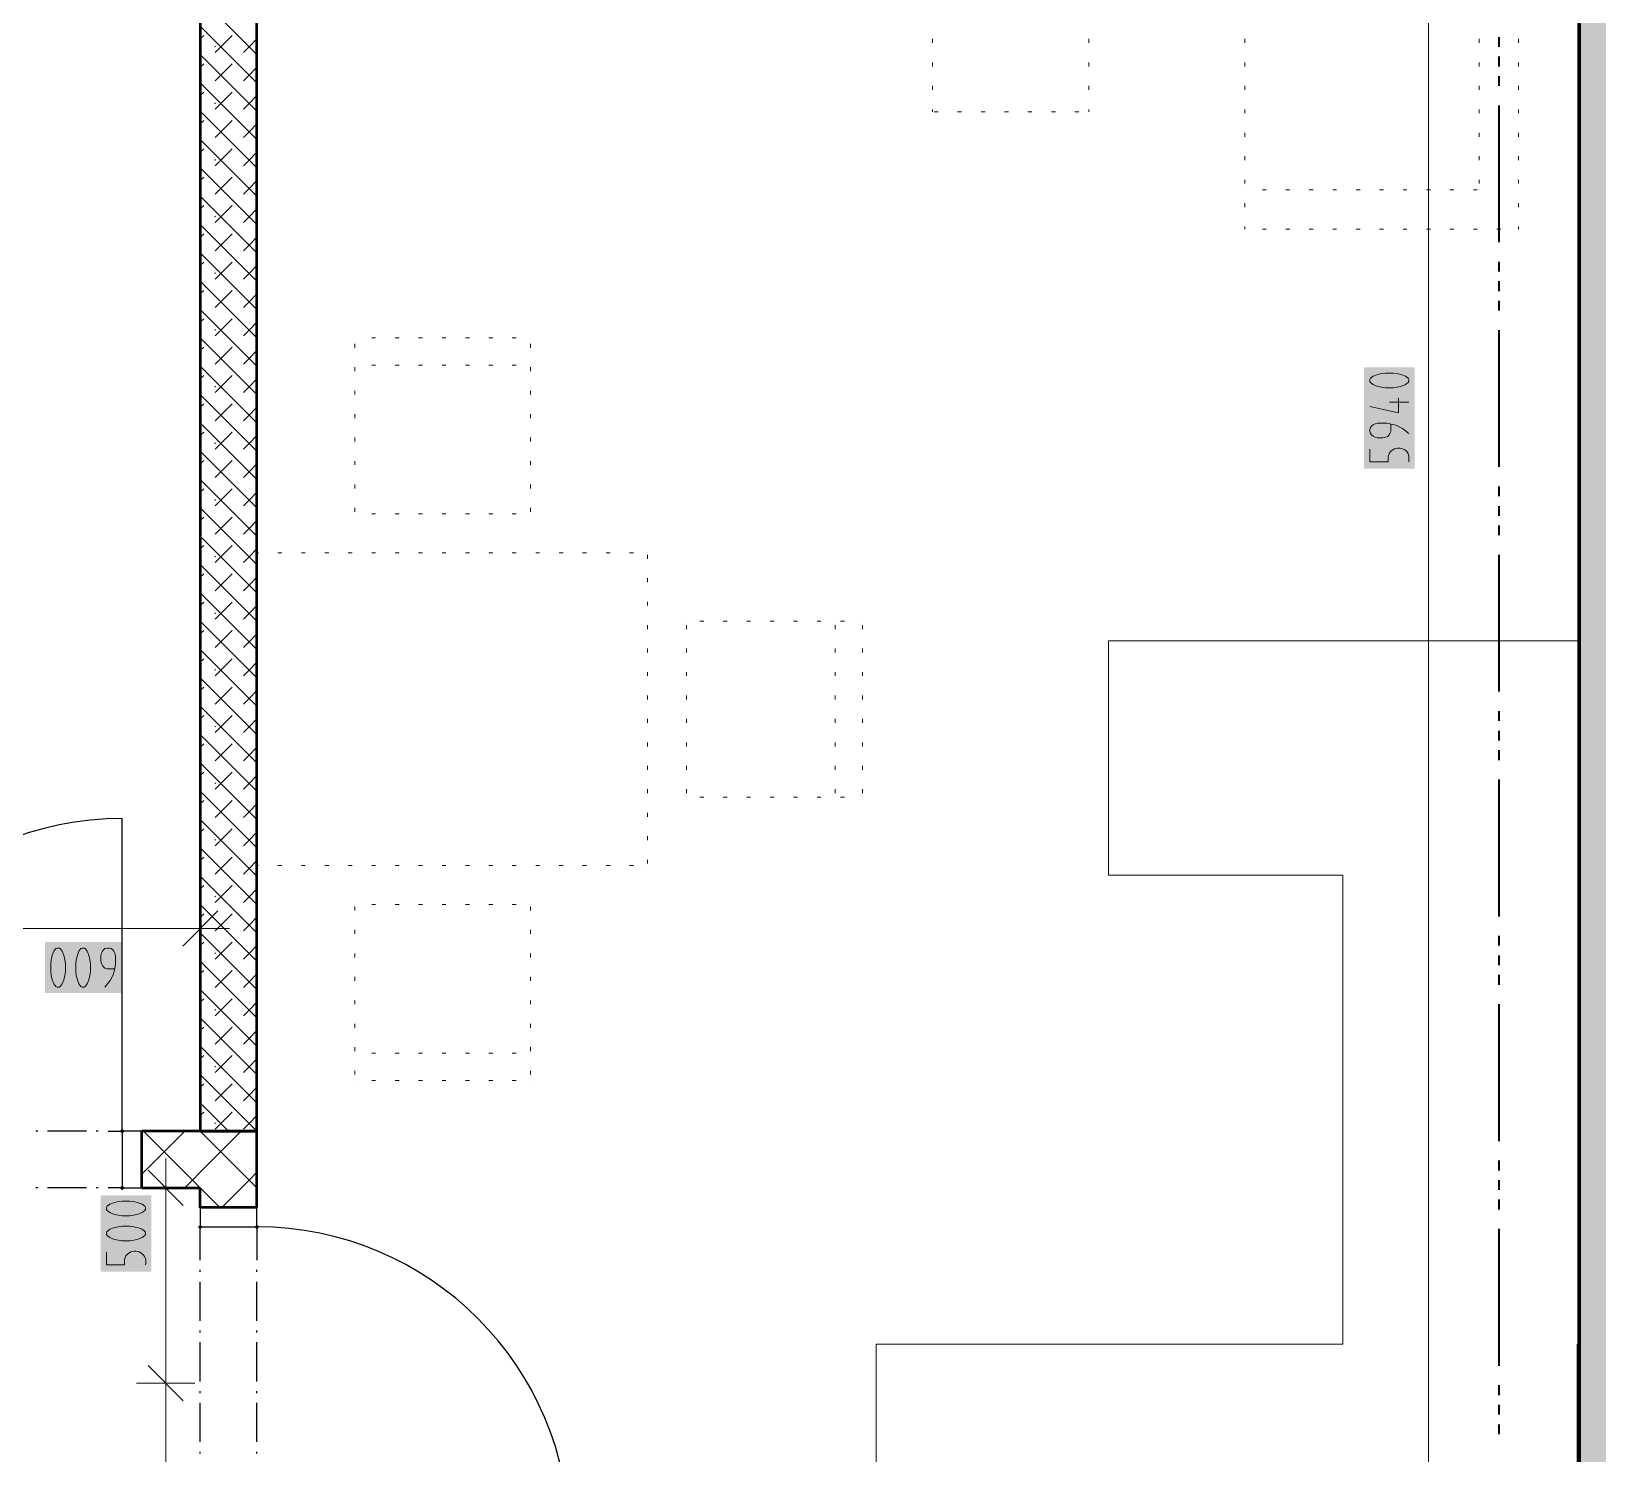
# Model space of a CAD drawing. Header units: millimetres. Extents: x 0 to 594, y 0 to 420.
# Drawn here: x 313.22 to 349.95, y 262 to 295.34 of the extents above; entities that cross this region are included whole.
import ezdxf

# ---------------------------------------------------------------- set-up
doc = ezdxf.new("R2010")
doc.units = ezdxf.units.MM
doc.header["$LTSCALE"] = 8
for name, color, linetype in [('PDF_Dvere', 7, 'Continuous'), ('PDF_Koty delkove', 7, 'Continuous'), ('PDF_Kuchyne', 7, 'Continuous'), ('PDF_Nabytek', 7, 'Continuous'), ('PDF_Pozarni useky', 7, 'Continuous'), ('PDF_Pricky zdene', 7, 'Continuous'), ('PDF_Steny obvodove nosne', 7, 'Continuous')]:
    doc.layers.add(name, color=color, linetype=linetype)

msp = doc.modelspace()

# ---------------------------------------------------------------- linework, layer by layer
at = {"layer": 'PDF_Dvere', "lineweight": 25}
for points in [[(315.021, 269.559), (315.352, 269.559), (315.352, 276.886, 0.414213), (308.025, 269.559), (308.839, 269.559)], [(318.512, 260.352), (318.512, 259.988), (325.839, 259.988, 0.414213), (318.512, 267.315), (318.512, 266.535)]]:
    msp.add_lwpolyline(points, format="xyb", dxfattribs=at)
for points in [[(313.372, 269.559), (313.327, 269.559)], [(314.517, 269.559), (313.601, 269.559)], [(314.792, 269.559), (314.746, 269.559)], [(313.372, 268.231), (313.327, 268.231)], [(314.517, 268.231), (313.601, 268.231)], [(314.792, 268.231), (314.746, 268.231)], [(315.352, 268.231), (315.021, 268.231)], [(317.184, 266.535), (317.184, 267.315)], [(317.184, 266.26), (317.184, 266.306)], [(318.512, 266.26), (318.512, 266.306)], [(317.184, 265.115), (317.184, 266.031)], [(318.512, 265.115), (318.512, 266.031)], [(317.184, 264.84), (317.184, 264.886)], [(318.512, 264.84), (318.512, 264.886)], [(317.184, 263.695), (317.184, 264.611)], [(318.512, 263.695), (318.512, 264.611)], [(317.184, 263.421), (317.184, 263.466)], [(318.512, 263.421), (318.512, 263.466)], [(317.184, 262.276), (317.184, 263.192)], [(318.512, 262.276), (318.512, 263.192)], [(317.184, 262.001), (317.184, 262.047)], [(318.512, 262.001), (318.512, 262.047)]]:
    msp.add_lwpolyline(points, dxfattribs=at)
for points in [[(315.352, 268.231), (315.81, 268.231), (315.81, 269.559), (315.352, 269.559)], [(317.184, 267.773), (317.184, 267.315), (318.512, 267.315), (318.512, 267.773)]]:
    msp.add_lwpolyline(points, close=True, dxfattribs=at)
at = {"layer": 'PDF_Dvere', "lineweight": 25, "transparency": 33554559}
for points in [[(315.41, 269.559), (315.352, 269.502), (315.352, 269.616), (315.295, 269.559)], [(315.41, 268.231), (315.352, 268.174), (315.352, 268.288), (315.295, 268.231)], [(317.184, 267.258), (317.127, 267.315), (317.241, 267.315), (317.184, 267.373)], [(318.512, 267.258), (318.455, 267.315), (318.569, 267.315), (318.512, 267.373)]]:
    msp.add_solid(points, dxfattribs=at)
at = {"layer": 'PDF_Koty delkove', "lineweight": 18}
for points in [[(345.978, 236.313), (345.978, 237.967), (345.978, 238.648), (345.978, 239.923), (345.978, 240.745), (345.978, 246.25), (345.978, 247.67), (345.978, 256.371), (345.978, 257.744), (345.978, 259.072), (345.978, 313.476), (345.978, 316.956), (345.978, 317.643)], [(345.153, 287.326), (344.97, 287.326), (344.879, 287.314), (344.772, 287.289), (344.681, 287.253), (344.619, 287.204), (344.605, 287.179), (344.605, 287.131), (344.619, 287.106), (344.681, 287.058), (344.772, 287.021), (344.879, 286.996), (344.97, 286.983), (345.153, 286.983), (345.245, 286.996), (345.352, 287.021), (345.444, 287.058), (345.505, 287.106), (345.521, 287.131), (345.521, 287.179), (345.505, 287.204), (345.444, 287.253), (345.352, 287.289), (345.245, 287.314), (345.153, 287.326)], [(345.276, 286.739), (345.276, 286.396), (344.605, 286.544)], [(345.521, 286.641), (345.063, 286.641)], [(345.521, 285.908), (345.368, 286.03), (345.215, 286.103), (345.001, 286.152), (344.787, 286.152), (344.726, 286.139), (344.681, 286.115), (344.65, 286.091), (344.619, 286.054), (344.605, 286.005), (344.605, 285.957), (344.619, 285.908), (344.65, 285.871), (344.681, 285.847), (344.726, 285.822), (344.787, 285.809), (344.91, 285.809), (344.97, 285.822), (345.031, 285.847), (345.077, 285.908), (345.093, 285.957), (345.093, 286.128)], [(344.605, 285.541), (344.605, 285.247), (345.031, 285.247), (345.031, 285.37), (345.063, 285.455), (345.108, 285.504), (345.184, 285.552), (345.245, 285.565), (345.306, 285.565), (345.368, 285.552), (345.428, 285.528), (345.474, 285.491), (345.505, 285.443), (345.521, 285.37), (345.521, 285.247)], [(317.596, 274.722), (316.772, 273.898)], [(317.184, 274.997), (317.184, 274.31), (317.184, 273.623)], [(317.184, 274.31), (314.21, 274.31), (311.689, 274.31), (306.056, 274.31), (302.668, 274.31), (293.692, 274.31), (291.769, 274.31), (282.793, 274.31)], [(317.184, 274.31), (317.871, 274.31)], [(315.17, 273.363), (314.999, 273.363), (314.95, 273.379), (314.913, 273.409), (314.889, 273.44), (314.865, 273.485), (314.852, 273.546), (314.852, 273.668), (314.865, 273.73), (314.889, 273.775), (314.913, 273.806), (314.95, 273.837), (314.999, 273.852), (315.047, 273.852), (315.097, 273.837), (315.133, 273.806), (315.157, 273.775), (315.182, 273.73), (315.195, 273.668), (315.195, 273.455), (315.146, 273.241), (315.072, 273.088)], [(315.072, 273.088), (314.95, 272.936)], [(316.373, 268.231), (316.373, 268.918)], [(316.786, 267.819), (315.961, 268.643)], [(317.06, 268.231), (316.373, 268.231), (315.687, 268.231)], [(316.373, 268.231), (316.373, 263.652), (316.373, 251.791), (316.373, 241.075), (316.373, 240.388)], [(315.533, 267.919), (315.349, 267.919), (315.259, 267.907), (315.152, 267.883), (315.06, 267.846), (314.999, 267.798), (314.984, 267.773), (314.984, 267.724), (314.999, 267.699), (315.06, 267.651), (315.152, 267.614), (315.259, 267.589), (315.349, 267.577), (315.533, 267.577), (315.624, 267.589), (315.731, 267.614), (315.823, 267.651), (315.884, 267.699)], [(315.884, 267.699), (315.9, 267.724), (315.9, 267.773), (315.884, 267.798), (315.823, 267.846), (315.731, 267.883), (315.624, 267.907), (315.533, 267.919)], [(316.786, 263.24), (315.961, 264.064)], [(317.06, 263.652), (316.373, 263.652), (315.687, 263.652)]]:
    msp.add_lwpolyline(points, dxfattribs=at)
for points in [[(313.678, 273.485), (313.678, 273.302), (313.69, 273.211), (313.715, 273.104), (313.751, 273.012), (313.8, 272.951), (313.825, 272.936), (313.873, 272.936), (313.898, 272.951), (313.947, 273.012), (313.983, 273.104), (314.008, 273.211), (314.021, 273.302), (314.021, 273.485), (314.008, 273.577), (313.983, 273.684), (313.947, 273.775), (313.898, 273.837), (313.873, 273.852), (313.825, 273.852), (313.8, 273.837), (313.751, 273.775), (313.715, 273.684), (313.69, 273.577)], [(314.265, 273.485), (314.265, 273.302), (314.278, 273.211), (314.302, 273.104), (314.338, 273.012), (314.387, 272.951), (314.412, 272.936), (314.46, 272.936), (314.485, 272.951), (314.534, 273.012), (314.57, 273.104), (314.595, 273.211), (314.608, 273.302), (314.608, 273.485), (314.595, 273.577), (314.57, 273.684), (314.534, 273.775), (314.485, 273.837), (314.46, 273.852), (314.412, 273.852), (314.387, 273.837), (314.338, 273.775), (314.302, 273.684), (314.278, 273.577)], [(315.533, 267.332), (315.349, 267.332), (315.259, 267.32), (315.152, 267.296), (315.06, 267.259), (314.999, 267.211), (314.984, 267.186), (314.984, 267.137), (314.999, 267.112), (315.06, 267.064), (315.152, 267.027), (315.259, 267.002), (315.349, 266.99), (315.533, 266.99), (315.624, 267.002), (315.731, 267.027), (315.823, 267.064), (315.884, 267.112), (315.9, 267.137), (315.9, 267.186), (315.884, 267.211), (315.823, 267.259), (315.731, 267.296), (315.624, 267.32)]]:
    msp.add_lwpolyline(points, close=True, dxfattribs=at)
msp.add_lwpolyline([(314.984, 266.721), (314.984, 266.427), (315.411, 266.427), (315.411, 266.55), (315.442, 266.635), (315.488, 266.684, -0.753191), (315.9, 266.427)], format="xyb", dxfattribs=at)
at = {"layer": 'PDF_Koty delkove', "color": 7, "lineweight": 18, "true_color": 0xffffff, "transparency": 33554559}
for points in [[(345.658, 285.085), (345.658, 287.463), (344.467, 285.085), (344.467, 287.463)], [(315.332, 273.99), (313.541, 273.99), (315.332, 272.799), (313.541, 272.799)], [(316.037, 266.265), (316.037, 268.057), (314.847, 266.265), (314.847, 268.057)]]:
    msp.add_solid(points, dxfattribs=at)
at = {"layer": 'PDF_Kuchyne', "lineweight": 13}
msp.add_lwpolyline([(349.469, 281.053), (338.478, 281.053), (338.478, 275.558), (343.974, 275.558), (343.974, 264.568), (333.029, 264.568), (333.029, 259.072), (349.469, 259.072), (349.469, 264.568)], dxfattribs=at)
at = {"layer": 'PDF_Nabytek', "lineweight": 13}
for points in [[(334.349, 295.064), (334.349, 295.156)], [(338.013, 295.064), (338.013, 295.156)], [(341.676, 295.064), (341.676, 295.156)], [(347.171, 295.064), (347.171, 295.156)], [(348.087, 295.064), (348.087, 295.156)], [(334.349, 294.515), (334.349, 294.606)], [(338.013, 294.515), (338.013, 294.606)], [(341.676, 294.515), (341.676, 294.606)], [(347.171, 294.515), (347.171, 294.606)], [(348.087, 294.515), (348.087, 294.606)], [(334.349, 293.965), (334.349, 294.057)], [(338.013, 293.965), (338.013, 294.057)], [(341.676, 293.965), (341.676, 294.057)], [(347.171, 293.965), (347.171, 294.057)], [(348.087, 293.965), (348.087, 294.057)], [(334.349, 293.45), (334.349, 293.507)], [(334.349, 293.45), (334.349, 293.45)], [(334.483, 293.45), (334.392, 293.45)], [(335.033, 293.45), (334.941, 293.45)], [(335.582, 293.45), (335.491, 293.45)], [(336.132, 293.45), (336.04, 293.45)], [(336.681, 293.45), (336.59, 293.45)], [(337.231, 293.45), (337.139, 293.45)], [(337.78, 293.45), (337.689, 293.45)], [(338.013, 293.45), (338.013, 293.507)], [(338.013, 293.45), (338.013, 293.45)], [(338.013, 293.45), (338.013, 293.45)], [(341.676, 293.416), (341.676, 293.507)], [(347.171, 293.416), (347.171, 293.507)], [(348.087, 293.416), (348.087, 293.507)], [(341.676, 292.866), (341.676, 292.958)], [(347.171, 292.866), (347.171, 292.958)], [(348.087, 292.866), (348.087, 292.958)], [(341.676, 292.317), (341.676, 292.408)], [(347.171, 292.317), (347.171, 292.408)], [(348.087, 292.317), (348.087, 292.408)], [(341.676, 291.767), (341.676, 291.859)], [(341.676, 291.618), (341.676, 291.618)], [(342.177, 291.618), (342.085, 291.618)], [(342.726, 291.618), (342.635, 291.618)], [(343.276, 291.618), (343.184, 291.618)], [(343.825, 291.618), (343.734, 291.618)], [(344.375, 291.618), (344.283, 291.618)], [(344.924, 291.618), (344.833, 291.618)], [(345.474, 291.618), (345.382, 291.618)], [(346.023, 291.618), (345.932, 291.618)], [(346.573, 291.618), (346.481, 291.618)], [(347.122, 291.618), (347.031, 291.618)], [(347.171, 291.767), (347.171, 291.859)], [(347.171, 291.618), (347.171, 291.618)], [(347.171, 291.618), (347.171, 291.618)], [(348.087, 291.767), (348.087, 291.859)], [(341.676, 291.218), (341.676, 291.309)], [(348.087, 291.218), (348.087, 291.309)], [(341.676, 290.702), (341.676, 290.76)], [(341.676, 290.702), (341.676, 290.702)], [(341.676, 290.702), (341.676, 290.702)], [(342.177, 290.702), (342.085, 290.702)], [(342.726, 290.702), (342.635, 290.702)], [(343.276, 290.702), (343.184, 290.702)], [(343.825, 290.702), (343.734, 290.702)], [(344.375, 290.702), (344.283, 290.702)], [(344.924, 290.702), (344.833, 290.702)], [(345.474, 290.702), (345.382, 290.702)], [(346.023, 290.702), (345.932, 290.702)], [(346.573, 290.702), (346.481, 290.702)], [(347.122, 290.702), (347.031, 290.702)], [(347.672, 290.702), (347.58, 290.702)], [(348.087, 290.702), (348.087, 290.76)], [(348.087, 290.702), (348.087, 290.702)], [(348.087, 290.702), (348.087, 290.702)], [(320.806, 288.149), (320.806, 288.149)], [(320.806, 288.149), (320.806, 288.149)], [(320.806, 287.92), (320.806, 288.012)], [(321.295, 288.149), (321.203, 288.149)], [(321.844, 288.149), (321.753, 288.149)], [(322.394, 288.149), (322.302, 288.149)], [(322.943, 288.149), (322.852, 288.149)], [(323.493, 288.149), (323.401, 288.149)], [(324.042, 288.149), (323.951, 288.149)], [(324.592, 288.149), (324.5, 288.149)], [(324.927, 288.149), (324.927, 288.149)], [(324.927, 288.149), (324.927, 288.149)], [(324.927, 287.92), (324.927, 288.012)], [(320.806, 287.508), (320.806, 287.508)], [(320.806, 287.371), (320.806, 287.462)], [(321.295, 287.508), (321.203, 287.508)], [(321.844, 287.508), (321.753, 287.508)], [(322.394, 287.508), (322.302, 287.508)], [(322.943, 287.508), (322.852, 287.508)], [(323.493, 287.508), (323.401, 287.508)], [(324.042, 287.508), (323.951, 287.508)], [(324.592, 287.508), (324.5, 287.508)], [(324.927, 287.508), (324.927, 287.508)], [(324.927, 287.371), (324.927, 287.462)], [(320.806, 286.821), (320.806, 286.913)], [(324.927, 286.821), (324.927, 286.913)], [(320.806, 286.272), (320.806, 286.363)], [(324.927, 286.272), (324.927, 286.363)], [(320.806, 285.722), (320.806, 285.814)], [(324.927, 285.722), (324.927, 285.814)], [(320.806, 285.173), (320.806, 285.264)], [(324.927, 285.173), (324.927, 285.264)], [(320.806, 284.623), (320.806, 284.715)], [(324.927, 284.623), (324.927, 284.715)], [(320.806, 284.074), (320.806, 284.165)], [(320.806, 284.028), (320.806, 284.028)], [(320.806, 284.028), (320.806, 284.028)], [(321.295, 284.028), (321.203, 284.028)], [(321.844, 284.028), (321.753, 284.028)], [(322.394, 284.028), (322.302, 284.028)], [(322.943, 284.028), (322.852, 284.028)], [(323.493, 284.028), (323.401, 284.028)], [(324.042, 284.028), (323.951, 284.028)], [(324.592, 284.028), (324.5, 284.028)], [(324.927, 284.074), (324.927, 284.165)], [(324.927, 284.028), (324.927, 284.028)], [(324.927, 284.028), (324.927, 284.028)], [(318.547, 283.112), (318.512, 283.112)], [(318.512, 283.112), (318.512, 283.112)], [(318.512, 283.112), (318.512, 283.112)], [(318.512, 282.975), (318.512, 283.066)], [(319.097, 283.112), (319.005, 283.112)], [(319.646, 283.112), (319.555, 283.112)], [(320.196, 283.112), (320.104, 283.112)], [(320.745, 283.112), (320.654, 283.112)], [(321.295, 283.112), (321.203, 283.112)], [(321.844, 283.112), (321.753, 283.112)], [(322.394, 283.112), (322.302, 283.112)], [(322.943, 283.112), (322.852, 283.112)], [(323.493, 283.112), (323.401, 283.112)], [(324.042, 283.112), (323.951, 283.112)], [(324.592, 283.112), (324.5, 283.112)], [(325.141, 283.112), (325.05, 283.112)], [(325.691, 283.112), (325.599, 283.112)], [(326.24, 283.112), (326.149, 283.112)], [(326.79, 283.112), (326.698, 283.112)], [(327.339, 283.112), (327.248, 283.112)], [(327.671, 283.112), (327.671, 283.112)], [(327.671, 283.112), (327.671, 283.112)], [(327.671, 282.975), (327.671, 283.066)], [(318.512, 282.425), (318.512, 282.517)], [(327.671, 282.425), (327.671, 282.517)], [(318.512, 281.876), (318.512, 281.967)], [(327.671, 281.876), (327.671, 281.967)], [(318.512, 281.326), (318.512, 281.418)], [(327.671, 281.326), (327.671, 281.418)], [(328.587, 281.509), (328.587, 281.509)], [(328.587, 281.509), (328.587, 281.509)], [(328.587, 281.326), (328.587, 281.418)], [(328.988, 281.509), (328.896, 281.509)], [(329.538, 281.509), (329.446, 281.509)], [(330.087, 281.509), (329.996, 281.509)], [(330.637, 281.509), (330.545, 281.509)], [(331.186, 281.509), (331.095, 281.509)], [(331.736, 281.509), (331.644, 281.509)], [(332.067, 281.509), (332.067, 281.509)], [(332.067, 281.326), (332.067, 281.418)], [(332.285, 281.509), (332.194, 281.509)], [(332.708, 281.509), (332.708, 281.509)], [(332.708, 281.509), (332.708, 281.509)], [(332.708, 281.326), (332.708, 281.418)], [(318.512, 280.777), (318.512, 280.868)], [(327.671, 280.777), (327.671, 280.868)], [(328.587, 280.777), (328.587, 280.868)], [(332.067, 280.777), (332.067, 280.868)], [(332.708, 280.777), (332.708, 280.868)], [(318.512, 280.227), (318.512, 280.319)], [(327.671, 280.227), (327.671, 280.319)], [(328.587, 280.227), (328.587, 280.319)], [(332.067, 280.227), (332.067, 280.319)], [(332.708, 280.227), (332.708, 280.319)], [(318.512, 279.677), (318.512, 279.769)], [(327.671, 279.677), (327.671, 279.769)], [(328.587, 279.677), (328.587, 279.769)], [(332.067, 279.677), (332.067, 279.769)], [(332.708, 279.677), (332.708, 279.769)], [(318.512, 279.128), (318.512, 279.22)], [(327.671, 279.128), (327.671, 279.22)], [(328.587, 279.128), (328.587, 279.22)], [(332.067, 279.128), (332.067, 279.22)], [(332.708, 279.128), (332.708, 279.22)], [(318.512, 278.578), (318.512, 278.67)], [(327.671, 278.578), (327.671, 278.67)], [(328.587, 278.578), (328.587, 278.67)], [(332.067, 278.578), (332.067, 278.67)], [(332.708, 278.578), (332.708, 278.67)], [(318.512, 278.029), (318.512, 278.121)], [(327.671, 278.029), (327.671, 278.121)], [(328.587, 278.029), (328.587, 278.121)], [(332.067, 278.029), (332.067, 278.121)], [(332.708, 278.029), (332.708, 278.121)], [(318.512, 277.479), (318.512, 277.571)], [(327.671, 277.479), (327.671, 277.571)], [(328.587, 277.479), (328.587, 277.571)], [(328.587, 277.387), (328.587, 277.387)], [(328.587, 277.387), (328.587, 277.387)], [(328.988, 277.387), (328.896, 277.387)], [(329.538, 277.387), (329.446, 277.387)], [(330.087, 277.387), (329.996, 277.387)], [(330.637, 277.387), (330.545, 277.387)], [(331.186, 277.387), (331.095, 277.387)], [(331.736, 277.387), (331.644, 277.387)], [(332.067, 277.479), (332.067, 277.571)], [(332.067, 277.387), (332.067, 277.387)], [(332.285, 277.387), (332.194, 277.387)], [(332.708, 277.479), (332.708, 277.571)], [(332.708, 277.387), (332.708, 277.387)], [(332.708, 277.387), (332.708, 277.387)], [(318.512, 276.93), (318.512, 277.021)], [(327.671, 276.93), (327.671, 277.021)], [(318.512, 276.38), (318.512, 276.472)], [(327.671, 276.38), (327.671, 276.472)], [(318.512, 275.831), (318.512, 275.922)], [(327.671, 275.831), (327.671, 275.922)], [(318.547, 275.785), (318.512, 275.785)], [(318.512, 275.785), (318.512, 275.785)], [(318.512, 275.785), (318.512, 275.785)], [(319.097, 275.785), (319.005, 275.785)], [(319.646, 275.785), (319.555, 275.785)], [(320.196, 275.785), (320.104, 275.785)], [(320.745, 275.785), (320.654, 275.785)], [(321.295, 275.785), (321.203, 275.785)], [(321.844, 275.785), (321.753, 275.785)], [(322.394, 275.785), (322.302, 275.785)], [(322.943, 275.785), (322.852, 275.785)], [(323.493, 275.785), (323.401, 275.785)], [(324.042, 275.785), (323.951, 275.785)], [(324.592, 275.785), (324.5, 275.785)], [(325.141, 275.785), (325.05, 275.785)], [(325.691, 275.785), (325.599, 275.785)], [(326.24, 275.785), (326.149, 275.785)], [(326.79, 275.785), (326.698, 275.785)], [(327.339, 275.785), (327.248, 275.785)], [(327.671, 275.785), (327.671, 275.785)], [(327.671, 275.785), (327.671, 275.785)], [(320.806, 274.869), (320.806, 274.869)], [(320.806, 274.869), (320.806, 274.869)], [(320.806, 274.732), (320.806, 274.823)], [(321.295, 274.869), (321.203, 274.869)], [(321.844, 274.869), (321.753, 274.869)], [(322.394, 274.869), (322.302, 274.869)], [(322.943, 274.869), (322.852, 274.869)], [(323.493, 274.869), (323.401, 274.869)], [(324.042, 274.869), (323.951, 274.869)], [(324.592, 274.869), (324.5, 274.869)], [(324.927, 274.869), (324.927, 274.869)], [(324.927, 274.869), (324.927, 274.869)], [(324.927, 274.732), (324.927, 274.823)], [(320.806, 274.182), (320.806, 274.274)], [(324.927, 274.182), (324.927, 274.274)], [(320.806, 273.633), (320.806, 273.724)], [(324.927, 273.633), (324.927, 273.724)], [(320.806, 273.083), (320.806, 273.175)], [(324.927, 273.083), (324.927, 273.175)], [(320.806, 272.534), (320.806, 272.625)], [(324.927, 272.534), (324.927, 272.625)], [(320.806, 271.984), (320.806, 272.076)], [(324.927, 271.984), (324.927, 272.076)], [(320.806, 271.435), (320.806, 271.526)], [(320.806, 271.388), (320.806, 271.388)], [(321.295, 271.388), (321.203, 271.388)], [(321.844, 271.388), (321.753, 271.388)], [(322.394, 271.388), (322.302, 271.388)], [(322.943, 271.388), (322.852, 271.388)], [(323.493, 271.388), (323.401, 271.388)], [(324.042, 271.388), (323.951, 271.388)], [(324.592, 271.388), (324.5, 271.388)], [(324.927, 271.435), (324.927, 271.526)], [(324.927, 271.388), (324.927, 271.388)], [(320.806, 270.885), (320.806, 270.977)], [(320.806, 270.747), (320.806, 270.747)], [(320.806, 270.747), (320.806, 270.747)], [(321.295, 270.747), (321.203, 270.747)], [(321.844, 270.747), (321.753, 270.747)], [(322.394, 270.747), (322.302, 270.747)], [(322.943, 270.747), (322.852, 270.747)], [(323.493, 270.747), (323.401, 270.747)], [(324.042, 270.747), (323.951, 270.747)], [(324.592, 270.747), (324.5, 270.747)], [(324.927, 270.885), (324.927, 270.977)], [(324.927, 270.747), (324.927, 270.747)], [(324.927, 270.747), (324.927, 270.747)]]:
    msp.add_lwpolyline(points, dxfattribs=at)
at = {"layer": 'PDF_Pozarni useky', "lineweight": 35}
for points in [[(347.637, 294.973), (347.637, 295.202)], [(347.637, 294.515), (347.637, 294.744)], [(347.637, 294.057), (347.637, 294.286)], [(347.637, 290.393), (347.637, 293.599)], [(347.637, 289.706), (347.637, 289.935)], [(347.637, 289.248), (347.637, 289.477)], [(347.637, 288.79), (347.637, 289.019)], [(347.637, 285.127), (347.637, 288.333)], [(347.637, 284.44), (347.637, 284.669)], [(347.637, 283.982), (347.637, 284.211)], [(347.637, 283.524), (347.637, 283.753)], [(347.637, 279.861), (347.637, 283.066)], [(347.637, 279.174), (347.637, 279.403)], [(347.637, 278.716), (347.637, 278.945)], [(347.637, 278.258), (347.637, 278.487)], [(347.637, 274.594), (347.637, 277.8)], [(347.637, 273.907), (347.637, 274.136)], [(347.637, 273.45), (347.637, 273.679)], [(347.637, 272.992), (347.637, 273.221)], [(347.637, 269.328), (347.637, 272.534)], [(347.637, 268.641), (347.637, 268.87)], [(347.637, 268.183), (347.637, 268.412)], [(347.637, 267.725), (347.637, 267.954)], [(347.637, 264.062), (347.637, 267.267)], [(347.637, 263.375), (347.637, 263.604)], [(347.637, 262.917), (347.637, 263.146)], [(347.637, 262.459), (347.637, 262.688)]]:
    msp.add_lwpolyline(points, dxfattribs=at)
at = {"layer": 'PDF_Pricky zdene', "lineweight": 50}
msp.add_lwpolyline([(318.512, 269.559), (318.512, 313.476), (318.512, 313.613), (317.184, 313.613), (317.184, 313.476), (317.184, 269.559), (317.184, 269.559)], close=True, dxfattribs=at)
at = {"layer": 'PDF_Pricky zdene', "lineweight": 9}
for points in [[(318.512, 294.792), (318.329, 294.975), (317.184, 296.12)], [(318.329, 294.311), (317.665, 294.975), (317.184, 295.456)], [(317.184, 295.158), (317.267, 295.24)], [(317.532, 294.842), (317.665, 294.975)], [(317.665, 294.975), (317.931, 295.24)], [(318.196, 294.842), (318.329, 294.975)], [(318.329, 294.975), (318.512, 295.158)], [(318.512, 293.464), (318.329, 293.647), (317.184, 294.792)], [(317.184, 294.494), (317.267, 294.576)], [(317.532, 294.178), (317.931, 294.576)], [(318.196, 294.178), (318.329, 294.311)], [(318.329, 294.311), (318.512, 294.494)], [(318.512, 294.128), (318.329, 294.311)], [(318.196, 292.85), (318.329, 292.983), (317.665, 293.647), (317.184, 294.128)], [(317.184, 293.83), (317.267, 293.912)], [(317.665, 293.647), (317.931, 293.912)], [(318.329, 293.647), (318.512, 293.83)], [(318.512, 292.136), (318.329, 292.319), (317.184, 293.464)], [(317.532, 293.514), (317.665, 293.647)], [(318.196, 293.514), (318.329, 293.647)], [(317.184, 293.166), (317.267, 293.248)], [(317.532, 292.85), (317.931, 293.248)], [(318.329, 292.983), (318.512, 293.166)], [(318.329, 291.655), (317.665, 292.319), (317.184, 292.8)], [(318.512, 292.8), (318.329, 292.983)], [(317.184, 292.502), (317.267, 292.584)], [(317.532, 292.186), (317.665, 292.319)], [(317.665, 292.319), (317.931, 292.584)], [(318.196, 292.186), (318.329, 292.319)], [(318.329, 292.319), (318.512, 292.502)], [(318.512, 290.808), (318.329, 290.991), (317.184, 292.136)], [(317.184, 291.838), (317.267, 291.92)], [(317.532, 291.522), (317.931, 291.92)], [(318.512, 291.472), (318.329, 291.655), (318.196, 291.522)], [(318.329, 291.655), (318.512, 291.838)], [(318.512, 290.144), (318.329, 290.327), (317.665, 290.991), (317.184, 291.472)], [(317.184, 291.174), (317.267, 291.256)], [(317.665, 290.991), (317.931, 291.256)], [(317.532, 290.858), (317.665, 290.991)], [(318.196, 290.858), (318.329, 290.991)], [(318.329, 290.991), (318.512, 291.174)], [(318.329, 289.663), (317.184, 290.808)], [(317.184, 290.51), (317.267, 290.592)], [(317.532, 290.194), (317.931, 290.592)], [(318.329, 290.327), (318.512, 290.51)], [(318.329, 288.999), (317.665, 289.663), (317.184, 290.144)], [(318.196, 290.194), (318.329, 290.327)], [(317.184, 289.846), (317.267, 289.928)], [(317.532, 289.53), (317.665, 289.663), (317.931, 289.928)], [(318.512, 289.48), (318.329, 289.663), (318.512, 289.846)], [(318.329, 288.335), (317.184, 289.48)], [(318.196, 289.53), (318.329, 289.663)], [(317.184, 289.182), (317.267, 289.264)], [(317.532, 288.866), (317.931, 289.264)], [(318.329, 288.999), (318.512, 289.182)], [(317.665, 288.335), (317.184, 288.816)], [(318.196, 288.866), (318.329, 288.999)], [(318.512, 288.816), (318.329, 288.999)], [(317.184, 288.518), (317.267, 288.6)], [(317.532, 288.202), (317.665, 288.335), (317.931, 288.6)], [(318.196, 287.538), (318.329, 287.671), (317.665, 288.335)], [(318.196, 288.202), (318.329, 288.335)], [(318.512, 288.152), (318.329, 288.335), (318.512, 288.518)], [(318.329, 287.007), (317.184, 288.152)], [(317.184, 287.854), (317.267, 287.936)], [(317.532, 287.538), (317.931, 287.936)], [(318.329, 287.671), (318.512, 287.854)], [(318.512, 287.488), (318.329, 287.671)], [(317.665, 287.007), (317.184, 287.488)], [(317.184, 287.19), (317.267, 287.272)], [(317.532, 286.874), (317.665, 287.007), (317.931, 287.272)], [(318.512, 286.823), (318.329, 287.007), (318.512, 287.19)], [(318.329, 285.679), (317.184, 286.823)], [(318.329, 286.343), (317.665, 287.007)], [(318.196, 286.874), (318.329, 287.007)], [(317.184, 286.526), (317.267, 286.608)], [(317.532, 286.21), (317.931, 286.608)], [(318.329, 286.343), (318.512, 286.526)], [(317.665, 285.679), (317.184, 286.159)], [(318.196, 286.21), (318.329, 286.343)], [(318.512, 286.159), (318.329, 286.343)], [(317.184, 285.862), (317.267, 285.944)], [(317.532, 285.546), (317.665, 285.679), (317.931, 285.944)], [(318.512, 285.495), (318.329, 285.679), (318.512, 285.862)], [(318.329, 284.351), (317.184, 285.495)], [(318.196, 284.882), (318.329, 285.015), (317.665, 285.679)], [(318.196, 285.546), (318.329, 285.679)], [(317.184, 285.198), (317.267, 285.28)], [(317.532, 284.882), (317.931, 285.28)], [(318.329, 285.015), (318.512, 285.198)], [(318.512, 284.831), (318.329, 285.015)], [(317.665, 284.351), (317.184, 284.831)], [(317.184, 284.534), (317.267, 284.616)], [(317.532, 284.218), (317.665, 284.351), (317.931, 284.616)], [(318.329, 283.687), (317.665, 284.351)], [(318.196, 284.218), (318.329, 284.351)], [(318.512, 284.167), (318.329, 284.351), (318.512, 284.534)], [(318.329, 283.023), (317.184, 284.167)], [(317.184, 283.87), (317.267, 283.952)], [(317.532, 283.554), (317.931, 283.952)], [(317.665, 283.023), (317.184, 283.503)], [(318.196, 283.554), (318.329, 283.687)], [(318.329, 283.687), (318.512, 283.87)], [(318.512, 283.503), (318.329, 283.687)], [(317.184, 283.206), (317.267, 283.288)], [(317.532, 282.89), (317.665, 283.023), (317.931, 283.288)], [(318.329, 283.023), (318.512, 283.206)], [(318.329, 281.695), (317.184, 282.839)], [(318.196, 282.226), (318.329, 282.359), (317.665, 283.023)], [(318.196, 282.89), (318.329, 283.023)], [(318.512, 282.839), (318.329, 283.023)], [(317.184, 282.542), (317.267, 282.624)], [(317.532, 282.226), (317.931, 282.624)], [(318.329, 282.359), (318.512, 282.542)], [(317.665, 281.695), (317.184, 282.175)], [(318.512, 282.175), (318.329, 282.359)], [(317.184, 281.878), (317.267, 281.96)], [(317.532, 281.562), (317.665, 281.695), (317.931, 281.96)], [(318.329, 281.031), (317.665, 281.695)], [(318.196, 281.562), (318.329, 281.695)], [(318.512, 281.511), (318.329, 281.695), (318.512, 281.878)], [(318.329, 280.367), (317.184, 281.511)], [(317.184, 281.214), (317.267, 281.296)], [(317.532, 280.898), (317.931, 281.296)], [(318.196, 280.898), (318.329, 281.031)], [(318.329, 281.031), (318.512, 281.214)], [(318.512, 280.847), (318.329, 281.031)], [(317.665, 280.367), (317.184, 280.847)], [(317.184, 280.55), (317.267, 280.632)], [(317.532, 280.234), (317.665, 280.367), (317.931, 280.632)], [(318.329, 279.703), (317.665, 280.367)], [(318.196, 280.234), (318.329, 280.367)], [(318.329, 280.367), (318.512, 280.55)], [(318.512, 280.183), (318.329, 280.367)], [(318.329, 279.039), (317.184, 280.183)], [(317.184, 279.886), (317.267, 279.968)], [(317.532, 279.57), (317.931, 279.968)], [(318.329, 279.703), (318.512, 279.886)], [(317.665, 279.039), (317.184, 279.519)], [(318.512, 279.519), (318.329, 279.703), (318.196, 279.57)], [(317.184, 279.222), (317.267, 279.304)], [(317.532, 278.906), (317.665, 279.039), (317.931, 279.304)], [(318.329, 279.039), (318.512, 279.222)], [(318.329, 277.711), (317.184, 278.855)], [(318.512, 278.191), (318.329, 278.375), (317.665, 279.039)], [(318.196, 278.906), (318.329, 279.039)], [(318.512, 278.855), (318.329, 279.039)], [(317.184, 278.558), (317.267, 278.64)], [(317.532, 278.242), (317.931, 278.64)], [(318.196, 278.242), (318.329, 278.375)], [(318.329, 278.375), (318.512, 278.558)], [(318.512, 276.863), (318.329, 277.046), (317.665, 277.711), (317.184, 278.191)], [(317.184, 277.894), (317.267, 277.976)], [(317.532, 277.578), (317.665, 277.711), (317.931, 277.976)], [(318.196, 277.578), (318.329, 277.711)], [(318.329, 277.711), (318.512, 277.894)], [(318.512, 277.527), (318.329, 277.711)], [(318.329, 276.382), (317.184, 277.527)], [(317.184, 277.23), (317.267, 277.312)], [(317.532, 276.914), (317.931, 277.312)], [(318.196, 276.914), (318.329, 277.046)], [(318.329, 277.046), (318.512, 277.23)], [(318.512, 275.535), (318.329, 275.718), (317.665, 276.382), (317.184, 276.863)], [(317.184, 276.566), (317.267, 276.648)], [(317.532, 276.25), (317.665, 276.382), (317.931, 276.648)], [(318.329, 276.382), (318.512, 276.566)], [(318.329, 275.054), (317.184, 276.199)], [(318.196, 276.25), (318.329, 276.382)], [(318.512, 276.199), (318.329, 276.382)], [(317.184, 275.902), (317.267, 275.984)], [(317.532, 275.586), (317.931, 275.984)], [(318.329, 275.718), (318.512, 275.902)], [(318.512, 274.207), (318.329, 274.39), (317.665, 275.054), (317.184, 275.535)], [(318.196, 275.586), (318.329, 275.718)], [(317.184, 275.238), (317.267, 275.32)], [(317.532, 274.922), (317.665, 275.054), (317.931, 275.32)], [(318.329, 275.054), (318.512, 275.238)], [(318.329, 273.726), (317.184, 274.871)], [(318.196, 274.922), (318.329, 275.054)], [(318.512, 274.871), (318.329, 275.054)], [(317.184, 274.574), (317.267, 274.656)], [(317.532, 274.258), (317.931, 274.656)], [(318.196, 274.258), (318.329, 274.39)], [(318.329, 274.39), (318.512, 274.574)], [(318.512, 272.879), (318.329, 273.062), (317.665, 273.726), (317.184, 274.207)], [(317.184, 273.91), (317.267, 273.992)], [(317.532, 273.594), (317.665, 273.726), (317.931, 273.992)], [(318.196, 273.594), (318.329, 273.726)], [(318.329, 273.726), (318.512, 273.91)], [(318.512, 273.543), (318.329, 273.726)], [(318.329, 272.398), (317.184, 273.543)], [(317.184, 273.246), (317.267, 273.328)], [(317.532, 272.93), (317.931, 273.328)], [(318.329, 273.062), (318.512, 273.246)], [(318.512, 271.551), (318.329, 271.734), (317.665, 272.398), (317.184, 272.879)], [(318.196, 272.93), (318.329, 273.062)], [(317.184, 272.582), (317.267, 272.664)], [(317.532, 272.266), (317.665, 272.398), (317.931, 272.664)], [(318.512, 272.215), (318.329, 272.398), (318.512, 272.582)], [(318.329, 271.07), (317.184, 272.215)], [(318.196, 272.266), (318.329, 272.398)], [(317.184, 271.918), (317.267, 272)], [(317.532, 271.602), (317.931, 272)], [(318.329, 271.734), (318.512, 271.918)], [(318.512, 270.223), (318.329, 270.406), (317.665, 271.07), (317.184, 271.551)], [(318.196, 271.602), (318.329, 271.734)], [(317.184, 271.254), (317.267, 271.336)], [(317.532, 270.938), (317.665, 271.07), (317.931, 271.336)], [(318.196, 270.938), (318.329, 271.07)], [(318.512, 270.887), (318.329, 271.07), (318.512, 271.254)], [(318.329, 269.742), (317.184, 270.887)], [(317.184, 270.59), (317.267, 270.672)], [(317.532, 270.274), (317.931, 270.672)], [(318.196, 270.274), (318.329, 270.406)], [(318.329, 270.406), (318.512, 270.59)], [(317.848, 269.559), (317.665, 269.742), (317.184, 270.223)], [(317.184, 269.926), (317.267, 270.008)], [(317.532, 269.61), (317.665, 269.742), (317.931, 270.008)], [(318.512, 269.559), (318.329, 269.742), (318.512, 269.926)], [(316.818, 269.559), (315.81, 268.552)], [(317.184, 268.231), (317.001, 268.414), (315.856, 269.559)], [(318.512, 268.231), (318.329, 268.414), (317.184, 269.559), (317.184, 269.559)], [(318.146, 269.559), (317.184, 268.598)], [(318.196, 269.61), (318.329, 269.742)], [(318.512, 269.559), (318.512, 269.559)], [(317.184, 268.598), (317.001, 268.414), (316.818, 268.231)], [(318.512, 268.598), (318.329, 268.414), (317.688, 267.773)], [(315.856, 268.231), (315.81, 268.277)], [(317.642, 267.773), (317.184, 268.231)]]:
    msp.add_lwpolyline(points, dxfattribs=at)
at = {"layer": 'PDF_Pricky zdene', "lineweight": 50}
for points in [[(315.81, 268.231), (315.81, 269.559)], [(318.512, 267.773), (318.512, 269.376), (318.512, 269.559), (317.184, 269.559), (317.184, 269.559), (315.81, 269.559)], [(315.81, 268.231), (317.184, 268.231)], [(318.512, 267.773), (317.184, 267.773), (317.184, 268.231)]]:
    msp.add_lwpolyline(points, dxfattribs=at)
at = {"layer": 'PDF_Pricky zdene', "lineweight": 9, "transparency": 33554559}
for points in [[(317.532, 294.957), (317.512, 294.977), (317.553, 294.977), (317.532, 294.998)], [(318.329, 294.954), (318.308, 294.975), (318.35, 294.975), (318.329, 294.995)], [(317.532, 293.629), (317.512, 293.649), (317.553, 293.649), (317.532, 293.67)], [(318.329, 293.626), (318.308, 293.647), (318.35, 293.647), (318.329, 293.667)], [(317.532, 292.301), (317.512, 292.321), (317.553, 292.321), (317.532, 292.342)], [(318.329, 292.298), (318.308, 292.319), (318.35, 292.319), (318.329, 292.339)], [(317.532, 290.973), (317.512, 290.993), (317.553, 290.993), (317.532, 291.014)], [(318.329, 290.97), (318.308, 290.991), (318.35, 290.991), (318.329, 291.011)], [(317.532, 289.645), (317.512, 289.665), (317.553, 289.665), (317.532, 289.686)], [(318.329, 289.642), (318.308, 289.663), (318.35, 289.663), (318.329, 289.683)], [(317.532, 288.317), (317.512, 288.337), (317.553, 288.337), (317.532, 288.358)], [(318.329, 288.314), (318.308, 288.335), (318.35, 288.335), (318.329, 288.355)], [(317.532, 286.989), (317.512, 287.009), (317.553, 287.009), (317.532, 287.03)], [(318.329, 286.986), (318.308, 287.007), (318.35, 287.007), (318.329, 287.027)], [(317.532, 285.661), (317.512, 285.681), (317.553, 285.681), (317.532, 285.702)], [(318.329, 285.658), (318.308, 285.679), (318.35, 285.679), (318.329, 285.699)], [(317.532, 284.333), (317.512, 284.353), (317.553, 284.353), (317.532, 284.374)], [(318.329, 284.33), (318.308, 284.351), (318.35, 284.351), (318.329, 284.371)], [(317.532, 283.005), (317.512, 283.025), (317.553, 283.025), (317.532, 283.046)], [(318.329, 283.002), (318.308, 283.023), (318.35, 283.023), (318.329, 283.043)], [(317.532, 281.677), (317.512, 281.697), (317.553, 281.697), (317.532, 281.718)], [(318.329, 281.674), (318.308, 281.695), (318.35, 281.695), (318.329, 281.715)], [(317.532, 280.349), (317.512, 280.369), (317.553, 280.369), (317.532, 280.39)], [(318.329, 280.346), (318.308, 280.367), (318.35, 280.367), (318.329, 280.387)], [(317.532, 279.021), (317.512, 279.041), (317.553, 279.041), (317.532, 279.062)], [(318.329, 279.018), (318.308, 279.039), (318.35, 279.039), (318.329, 279.059)], [(317.532, 277.693), (317.512, 277.713), (317.553, 277.713), (317.532, 277.734)], [(318.329, 277.69), (318.308, 277.711), (318.35, 277.711), (318.329, 277.731)], [(317.532, 276.365), (317.512, 276.385), (317.553, 276.385), (317.532, 276.406)], [(318.329, 276.362), (318.308, 276.382), (318.35, 276.382), (318.329, 276.403)], [(317.532, 275.037), (317.512, 275.057), (317.553, 275.057), (317.532, 275.078)], [(318.329, 275.034), (318.308, 275.054), (318.35, 275.054), (318.329, 275.075)], [(317.532, 273.708), (317.512, 273.729), (317.553, 273.729), (317.532, 273.75)], [(318.329, 273.706), (318.308, 273.726), (318.35, 273.726), (318.329, 273.747)], [(317.532, 272.38), (317.512, 272.401), (317.553, 272.401), (317.532, 272.422)], [(318.329, 272.378), (318.308, 272.398), (318.35, 272.398), (318.329, 272.419)], [(317.532, 271.052), (317.512, 271.073), (317.553, 271.073), (317.532, 271.094)], [(318.329, 271.05), (318.308, 271.07), (318.35, 271.07), (318.329, 271.091)], [(317.532, 269.724), (317.512, 269.745), (317.553, 269.745), (317.532, 269.766)], [(318.329, 269.722), (318.308, 269.742), (318.35, 269.742), (318.329, 269.763)]]:
    msp.add_solid(points, dxfattribs=at)
at = {"layer": 'PDF_Steny obvodove nosne', "lineweight": 70}
msp.add_lwpolyline([(349.515, 315.628), (349.515, 313.476), (349.515, 247.67), (349.515, 238.648), (349.515, 236.45), (351.346, 236.45), (351.346, 238.648), (351.346, 247.67), (351.346, 313.476), (351.346, 315.628)], close=True, dxfattribs=at)
at = {"layer": 'PDF_Steny obvodove nosne', "color": 9, "lineweight": 9, "true_color": 0xc0c0c0, "transparency": 33554559}
msp.add_solid([(349.515, 315.628), (349.515, 236.45), (351.346, 315.628), (351.346, 236.45)], dxfattribs=at)

doc.saveas('drawing.dxf')
